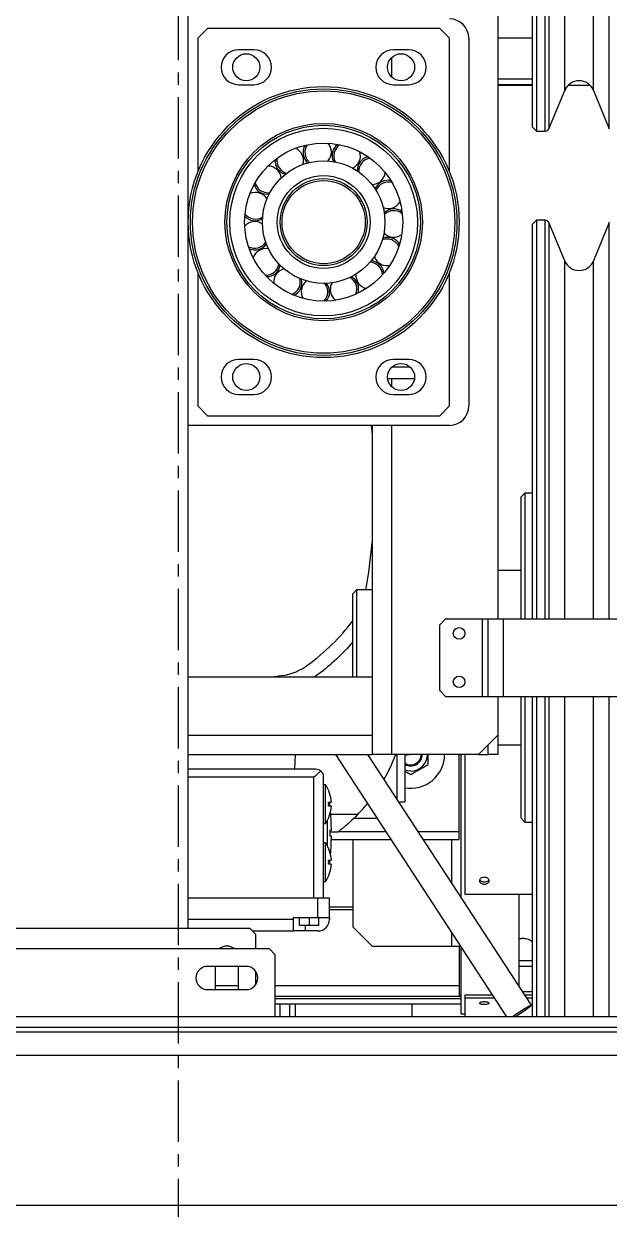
# Model space of a CAD drawing. Header units: millimetres. Extents: x 6622 to 532820, y 3370 to 359312.
# Drawn here: x 470770 to 471073, y 310840 to 311452 of the extents above; entities that cross this region are included whole.
import ezdxf

# ---------------------------------------------------------------- set-up
doc = ezdxf.new("R2010")
doc.units = ezdxf.units.MM
doc.linetypes.add('CENTER', pattern=[50.8, 31.75, -6.35, 6.35, -6.35])

# ---------------------------------------------------------------- blocks, each defined once
blk = doc.blocks.new('A$C6F3A12F4')
at = {"color": 2, "linetype": 'Continuous', "lineweight": 25}
for p, q in [((3685.7, 3475), (3685.7, 225)), ((3691.1, 225), (3691.1, 3475)), ((3693.7, 3475), (3693.7, 225)), ((3705.7, 3475), (3705.7, 225)), ((3783.1, 225), (3783.1, 3475)), ((3480.2, 2018), (3480.2, 2087)), ((3520.2, 2018), (3520.2, 2087)), ((3226.97, 2072.6), (3022.2, 2072.6)), ((3207.14, 2064.39), (3226.97, 2072.6)), ((3275.43, 2072.6), (3295.26, 2064.39)), ((3480.2, 2072.6), (3275.43, 2072.6)), ((3685.7, 2072.6), (3520.2, 2072.6)), ((3207.14, 2064.39), (3022.2, 2064.39)), ((3480.2, 2064.39), (3295.26, 2064.39)), ((3685.7, 2064.39), (3520.2, 2064.39)), ((3204.7, 2062.81), (3204.7, 2051.19)), ((3207.14, 2049.61), (3022.2, 2049.61)), ((3226.97, 2041.4), (3207.14, 2049.61)), ((3295.26, 2049.61), (3275.43, 2041.4)), ((3480.2, 2049.61), (3295.26, 2049.61)), ((3685.7, 2049.61), (3520.2, 2049.61)), ((3022.2, 2041.4), (3226.97, 2041.4)), ((3275.43, 2041.4), (3480.2, 2041.4)), ((3520.2, 2041.4), (3685.7, 2041.4)), ((3228.2, 2039.55), (3022.2, 2039.55)), ((3022.2, 2035), (3228.2, 2035)), ((3226.2, 2033), (3228.2, 2035)), ((3228.2, 2035), (3228.2, 2039.55)), ((3274.2, 2039.55), (3274.2, 2035)), ((3480.2, 2039.55), (3274.2, 2039.55)), ((3274.2, 2035), (3276.2, 2033)), ((3274.2, 2035), (3480.2, 2035)), ((3685.7, 2039.55), (3520.2, 2039.55)), ((3520.2, 2035), (3685.7, 2035)), ((3226.2, 2033), (3022.2, 2033)), ((3180.2, 2033), (3180.2, 2015)), ((3201.2, 2015), (3201.2, 2033)), ((3204.2, 2033), (3204.2, 2015)), ((3204.7, 2033), (3204.7, 2015)), ((3480.2, 2033), (3276.2, 2033)), ((3415.2, 2033), (3415.2, 2029)), ((3415.2, 2029), (3417.2, 2027)), ((3415.2, 2029), (3480.2, 2029)), ((3685.7, 2033), (3520.2, 2033)), ((3520.2, 2029), (3585.2, 2029)), ((3679.77, 2032.33), (3550.2, 1947.86)), ((3583.2, 2027), (3585.2, 2029)), ((3585.2, 2029), (3585.2, 2033)), ((3622.41, 1998), (3622.41, 2033)), ((3656.7, 2026), (3656.7, 2033)), ((3659.7, 2033), (3659.7, 2026)), ((3672.7, 2027.72), (3672.7, 2033)), ((3674.65, 2033), (3674.65, 2028.99)), ((3676.09, 2033), (3676.09, 2029.93)), ((3480.2, 2027), (3417.2, 2027)), ((3455.2, 2027), (3455.2, 2015)), ((3583.2, 2027), (3520.2, 2027)), ((3545.2, 2015), (3545.2, 2027)), ((3670.07, 2026), (3622.41, 2026)), ((3520.2, 2018), (3480.2, 2018)), ((3480.2, 2010), (3480.2, 2018)), ((3520.2, 2010), (3520.2, 2018)), ((3550.2, 1931.15), (3685.7, 2019.48)), ((3022.2, 2015), (3480.2, 2015)), ((3520.2, 2010), (3480.2, 2010)), ((3480.2, 2007), (3480.2, 2010)), ((3520.2, 2015), (3540.2, 2015)), ((3520.2, 2007), (3520.2, 2010)), ((3540.2, 2015), (3550.2, 2015)), ((3550.2, 2005), (3540.2, 2015)), ((3550.2, 2010), (3545.2, 2010)), ((3550.2, 2015), (3550.2, 2010)), ((3550.2, 2005), (3550.2, 2010)), ((3674.65, 2012.28), (3674.65, 1998)), ((3676.09, 2013.22), (3676.09, 1998)), ((3520.2, 2007), (3480.2, 2007)), ((3480.2, 1988), (3480.2, 2007)), ((3520.2, 1988), (3520.2, 2007)), ((3550.2, 2005), (3550.2, 1960)), ((3180.2, 2000), (3370.2, 2000)), ((3550.2, 1998), (3622.41, 1998)), ((3674.65, 1998), (3676.09, 1998)), ((3676.09, 1998), (3685.7, 1998)), ((3684.2, 1996), (3684.2, 1998)), ((3624.05, 1996), (3550.2, 1996)), ((3590.2, 1995), (3550.2, 1995)), ((3590.2, 1995), (3590.2, 1973.94)), ((3594.2, 1995), (3590.2, 1995)), ((3594.2, 1976.54), (3594.2, 1995)), ((3594.2, 1991), (3616.38, 1991)), ((3642.01, 1991), (3649.2, 1991)), ((3649.2, 1991), (3649.2, 1995.69)), ((3649.2, 1995), (3675.2, 1995)), ((3649.2, 1950), (3649.2, 1991)), ((3684.2, 1996), (3649.68, 1996)), ((3669.7, 1995), (3669.7, 1900)), ((3675.2, 1996), (3675.2, 1995)), ((3675.2, 1995), (3675.2, 1900)), ((3676.53, 1996), (3676.53, 1900)), ((3679.2, 1996), (3679.2, 1900)), ((3180.2, 1990), (3175.2, 1985)), ((3175.2, 1985), (3175.2, 1865)), ((3249.22, 1990), (3180.2, 1990)), ((3370.2, 1990), (3301.18, 1990)), ((3375.2, 1985), (3370.2, 1990)), ((3375.2, 1865), (3375.2, 1985)), ((3380.2, 1990), (3380.2, 1855)), ((3480.2, 1988), (3483.2, 1985)), ((3517.2, 1985), (3483.2, 1985)), ((3517.2, 1985), (3520.2, 1988)), ((3186.2, 1969), (3186.2, 1961)), ((3204.2, 1961), (3204.2, 1969)), ((3346.2, 1969), (3346.2, 1961)), ((3364.2, 1961), (3364.2, 1969)), ((3550.61, 1967), (3550.2, 1969.31)), ((3550.2, 1967), (3561.2, 1967)), ((3561.2, 1967), (3574.7, 1967)), ((3574.7, 1963.83), (3574.7, 1967)), ((3679.2, 1970.5), (3685.7, 1970.5)), ((3573.42, 1963), (3550.2, 1963)), ((3190.3, 1960), (3200.1, 1960)), ((3356.2, 1960), (3360.1, 1960)), ((3380.2, 1960), (3550.2, 1960)), ((3550.2, 1960), (3550.2, 1950)), ((3590.2, 1957.22), (3590.2, 1932.5)), ((3594.2, 1928.96), (3594.2, 1959.83)), ((3380.2, 1950), (3510.2, 1950)), ((3465.2, 1950), (3465.2, 1942)), ((3510.2, 1855), (3510.2, 1950)), ((3510.2, 1950), (3540.2, 1950)), ((3540.2, 1950), (3550.2, 1950)), ((3540.2, 1855), (3540.2, 1950)), ((3550.2, 1855), (3550.2, 1950)), ((3583.2, 1940.69), (3583.2, 1952.66)), ((3639.2, 1940), (3649.2, 1950)), ((3465.2, 1942), (3467.2, 1940)), ((3465.2, 1942), (3510.2, 1942)), ((3581.27, 1942.57), (3581.27, 1928.65)), ((3510.2, 1940), (3467.2, 1940)), ((3594.2, 1940), (3639.2, 1940)), ((3629.2, 1940), (3629.2, 1928)), ((3630.53, 1940), (3630.53, 1928)), ((3590.2, 1928.15), (3590.2, 1932.5)), ((3624.4, 1925), (3561.9, 1925)), ((3565.9, 1926), (3565.9, 1925)), ((3575.9, 1926), (3565.9, 1926)), ((3585.9, 1926), (3575.9, 1926)), ((3590.9, 1927), (3584.19, 1927)), ((3585.9, 1925), (3585.9, 1926)), ((3589.4, 1928.14), (3590.9, 1928.15)), ((3590.9, 1928.15), (3592.4, 1928.14)), ((3597.61, 1927), (3590.9, 1927)), ((3595.9, 1926), (3595.9, 1925)), ((3605.9, 1926), (3595.9, 1926)), ((3615.9, 1926), (3605.9, 1926)), ((3615.9, 1925), (3615.9, 1926)), ((3634.4, 1928), (3624.4, 1928)), ((3624.4, 1928), (3624.4, 1922)), ((3634.4, 1922), (3634.4, 1928)), ((3634.4, 1928), (3635.4, 1928)), ((3557.9, 1921), (3557.9, 1855)), ((3624.4, 1920), (3561.9, 1920)), ((3561.9, 1920), (3561.9, 1855)), ((3624.4, 1922), (3624.4, 1855)), ((3634.4, 1922), (3624.4, 1922)), ((3638.4, 1922.5), (3634.4, 1922.5)), ((3634.4, 1909.5), (3634.4, 1922)), ((3634.4, 1917.5), (3638.4, 1917.5)), ((3638.4, 1917.5), (3638.4, 1922.5)), ((3638.4, 1912.5), (3638.4, 1917.5)), ((3641.4, 1922), (3641.4, 1915.5)), ((3638.4, 1912.5), (3634.4, 1912.5)), ((3638.4, 1915.5), (3641.4, 1915.5)), ((3641.4, 1915.5), (3641.4, 1909.5)), ((3550.2, 1910.34), (3557.9, 1910)), ((3635.4, 1909.5), (3634.4, 1909.5)), ((3641.4, 1909.5), (3635.4, 1909.5)), ((3635.4, 1855), (3635.4, 1909.5)), ((3641.4, 1888.2), (3641.4, 1909.5)), ((3685.7, 1910.5), (3679.2, 1910.5)), ((3685.7, 1907.5), (3679.2, 1907.5)), ((3509.45, 1904.08), (3510.2, 1899.61)), ((3653.7, 1900), (3650.7, 1897)), ((3685.7, 1900), (3653.7, 1900)), ((3685.7, 1902.5), (3679.2, 1902.5)), ((3650.7, 1897), (3650.7, 1713)), ((3186.2, 1889), (3186.2, 1881)), ((3204.2, 1881), (3204.2, 1889)), ((3346.2, 1889), (3346.2, 1881)), ((3364.2, 1881), (3364.2, 1889)), ((3643.2, 1890), (3640.2, 1887)), ((3640.2, 1887), (3640.2, 1723)), ((3650.7, 1890), (3643.2, 1890)), ((3669.02, 1890), (3662.38, 1890)), ((3659.7, 1885), (3659.7, 1865)), ((3671.7, 1881), (3659.7, 1881)), ((3669.7, 1881), (3669.7, 1869)), ((3671.7, 1865), (3671.7, 1885)), ((3659.7, 1869), (3671.7, 1869)), ((3175.2, 1865), (3180.2, 1860)), ((3370.2, 1860), (3375.2, 1865)), ((3180.2, 1860), (3249.22, 1860)), ((3301.18, 1860), (3370.2, 1860)), ((3640.2, 1855), (2630.2, 1855))]:
    blk.add_line(p, q, dxfattribs=at)
at = {"color": 2, "linetype": 'Continuous', "lineweight": 25, "flags": 128}
for points in [[(3685.7, 2022.51), (3685.64, 2022.59), (3684.87, 2023.67), (3684.03, 2024.89), (3683.17, 2026.18), (3682.33, 2027.5), (3681.55, 2028.76), (3680.88, 2029.9), (3680.34, 2030.87), (3679.97, 2031.63), (3679.77, 2032.12), (3679.77, 2032.33), (3679.96, 2032.24), (3680.34, 2031.87), (3680.87, 2031.22), (3681.55, 2030.34), (3682.32, 2029.26), (3683.16, 2028.04), (3684.02, 2026.74), (3684.86, 2025.43), (3685.64, 2024.17), (3685.7, 2024.07)], [(3558.82, 1970), (3558.65, 1968.26), (3558.29, 1967)], [(3380.2, 1949.54), (3380.35, 1949.56), (3384.93, 1950)], [(3576.9, 1928.26), (3575.92, 1928.16), (3574.89, 1928.03)], [(3606.92, 1928.03), (3605.88, 1928.16), (3604.91, 1928.26)]]:
    blk.add_lwpolyline(points, dxfattribs=at)
at = {"color": 2, "linetype": 'Continuous', "lineweight": 25}
for centre, radius in [((3487.7, 1995), 3), ((3512.7, 1995), 3), ((3275.2, 1925), 70), ((3275.2, 1925), 68.85), ((3275.2, 1925), 67.77), ((3275.2, 1925), 51), ((3275.2, 1925), 50), ((3275.2, 1925), 48.5), ((3195.2, 1965), 7), ((3355.2, 1965), 7), ((3275.2, 1925), 40.83), ((3275.2, 1925), 31.67), ((3275.2, 1925), 24), ((3275.2, 1925), 22.5), ((3275.2, 1925), 21.5), ((3195.2, 1885), 7), ((3355.2, 1885), 7)]:
    blk.add_circle(centre, radius, dxfattribs=at)
for centre, radius, start, end in [((3210.2, 2057), 8, 112.5, 247.5), ((3292.2, 2057), 8, 292.5, 67.5), ((3226.2, 2039.55), 2, 0, 67.5), ((3276.2, 2039.55), 2, 112.5, 180), ((3180.2, 1990), 10, 90, 180), ((3370.2, 1990), 10, 0, 90), ((3550.2, 1970), 17.5, 350.12911, 90), ((3550.2, 1970), 8.62, 0, 90), ((3195.2, 1969), 9, 0, 180), ((3355.2, 1969), 9, 0, 180), ((3550.2, 1970), 6, 330, 90), ((3550.2, 1970), 5.4, 326.25101, 90), ((3195.2, 1961), 9, 180, 0), ((3261.33, 1958.49), 6.87, 164.6136, 248.49251), ((3261.33, 1958.49), 6.88, 336.49105, 60.36996), ((3275.2, 1961.25), 6.88, 142.12182, 226.00073), ((3276.15, 1961.24), 6.87, 140.6136, 224.49251), ((3276.15, 1961.24), 6.87, 312.49105, 36.36996), ((3289.94, 1958.12), 6.87, 118.12182, 202.00073), ((3290.81, 1957.72), 6.88, 116.6136, 200.49251), ((3355.2, 1961), 9, 180, 0), ((3518.58, 1878), 90, 60.38264, 69.42956), ((3248.91, 1949.96), 6.88, 0.49105, 84.36996), ((3260.46, 1958.12), 6.87, 166.12182, 250.00073), ((3290.81, 1957.72), 6.87, 304.49178, 12.36996), ((3302.14, 1949.26), 6.87, 94.12182, 178.00073), ((3302.77, 1948.54), 6.88, 92.6136, 176.49251), ((3248.26, 1949.26), 6.88, 190.12182, 274.00073), ((3248.91, 1949.96), 6.87, 188.6136, 272.49251), ((3290.81, 1957.72), 6.87, 288.49105, 304.49178), ((3412.9, 1637.75), 313.5, 80.39666, 84.88179), ((3241.03, 1937.11), 6.88, 24.49105, 108.36996), ((3302.77, 1948.54), 6.87, 264.49105, 304.49178), ((3309.68, 1936.2), 6.88, 70.12182, 154.00073), ((3309.96, 1935.29), 6.88, 68.6136, 152.49251), ((3302.77, 1948.54), 6.87, 304.49178, 348.36996), ((3518.58, 1878), 90, 45.84695, 50.72733), ((3412.9, 1850), 113, 36.27769, 52.79339), ((3240.72, 1936.2), 6.87, 214.12182, 298.00073), ((3241.03, 1937.11), 6.88, 212.6136, 296.49251), ((3309.96, 1935.29), 6.87, 240.49105, 304.49178), ((3309.96, 1935.29), 6.87, 304.49178, 324.36996), ((3239.06, 1922.16), 6.88, 48.49105, 132.36996), ((3311.25, 1921.21), 6.88, 46.12182, 130.00073), ((3311.14, 1920.26), 6.88, 44.6136, 128.49251), ((3561.9, 1921), 4, 140.66278, 180), ((3575.9, 1910.83), 18.17, 93.17315, 123.39849), ((3575.9, 1910.83), 16.76, 86.58016, 93.41984), ((3575.9, 1910.83), 18.17, 56.60151, 86.83107), ((3590.9, 1795.75), 133.25, 90.64474, 94.72273), ((3590.9, 1795.75), 133.25, 85.27727, 89.3554), ((3605.9, 1910.83), 18.17, 93.17315, 123.39849), ((3605.9, 1910.83), 16.76, 86.58016, 93.41984), ((3605.9, 1910.83), 18.17, 56.60151, 86.83107), ((3635.4, 1922), 6, 0, 90), ((3239.06, 1922.16), 6.88, 304.49178, 320.49251), ((3239.06, 1922.16), 6.88, 236.6136, 304.49178), ((3239.15, 1921.21), 6.88, 238.12182, 322.00073), ((3243.34, 1907.71), 6.88, 72.49105, 156.36996), ((3306.11, 1906.06), 6.88, 20.6136, 104.49251), ((3306.59, 1906.88), 6.88, 22.12182, 106.00073), ((3311.14, 1920.26), 6.88, 216.49105, 300.36996), ((3479.41, 1898.82), 30.5, 9.93273, 36.27769), ((3243.81, 1906.88), 6.88, 262.12182, 346.00073), ((3243.34, 1907.71), 6.87, 304.49178, 344.49251), ((3243.34, 1907.71), 6.88, 260.6136, 304.49178), ((3253.13, 1896.24), 6.88, 96.49105, 180.36996), ((3295.73, 1895.12), 6.88, 356.6136, 80.49251), ((3296.51, 1895.67), 6.87, 358.12182, 82.00073), ((3306.11, 1906.06), 6.88, 192.49105, 276.36996), ((3195.2, 1889), 9, 0, 180), ((3253.89, 1895.67), 6.88, 286.12182, 10.00073), ((3253.13, 1896.24), 6.87, 304.49178, 8.49251), ((3266.73, 1889.75), 6.87, 120.49105, 204.36996), ((3266.73, 1889.75), 6.88, 308.6136, 32.49251), ((3267.66, 1889.54), 6.88, 310.12182, 34.00073), ((3281.8, 1889.36), 6.88, 144.49105, 228.36996), ((3281.8, 1889.36), 6.88, 332.6136, 56.49251), ((3282.74, 1889.54), 6.88, 334.12182, 58.00073), ((3295.73, 1895.12), 6.88, 168.49105, 252.36996), ((3355.2, 1889), 9, 0, 180), ((3253.13, 1896.24), 6.87, 284.6136, 304.49178), ((3665.7, 1885), 6, 0, 180), ((3195.2, 1881), 9, 180, 0), ((3355.2, 1881), 9, 180, 0), ((3655.2, 1875), 6, 138.59038, 221.40962), ((3665.7, 1865), 6, 180, 0)]:
    blk.add_arc(centre, radius, start, end, dxfattribs=at)
for points, knots in [([(3645.46, 2026), (3645.43, 2026.14), (3645.33, 2026.5), (3645.24, 2027.09), (3645.18, 2027.9), (3645.22, 2028.98), (3645.53, 2030.46), (3646.13, 2031.95), (3646.81, 2032.71), (3647.07, 2033)], [0, 0, 0, 0, 0.057282, 0.146211, 0.230004, 0.362573, 0.566207, 0.834957, 1, 1, 1, 1]), ([(3615.47, 2010.5), (3615.7, 2010.47), (3616.17, 2010.4), (3616.75, 2009.81), (3617.15, 2008.99), (3617.27, 2008), (3617.15, 2007.01), (3616.75, 2006.19), (3616.17, 2005.62), (3615.47, 2005.44), (3614.77, 2005.62), (3614.19, 2006.19), (3613.77, 2007.01), (3613.65, 2008), (3613.77, 2008.99), (3614.19, 2009.81), (3614.77, 2010.4), (3615.24, 2010.47), (3615.47, 2010.5)], [0, 0, 0, 0, 0.062402, 0.12489, 0.187549, 0.249911, 0.31252, 0.374926, 0.437539, 0.49995, 0.562606, 0.624965, 0.687619, 0.749984, 0.812564, 0.875, 0.937382, 1, 1, 1, 1]), ([(3614.94, 2010.36), (3614.99, 2010.35), (3615.26, 2010.29), (3615.67, 2009.79), (3616.08, 2008.99), (3616.2, 2008), (3616.08, 2007.01), (3615.67, 2006.21), (3615.26, 2005.72), (3614.99, 2005.65), (3614.94, 2005.64)], [0, 0, 0, 0, 0.0321922, 0.187567, 0.3436764, 0.4993362, 0.6556152, 0.8111153, 0.966758, 1, 1, 1, 1]), ([(3678.7, 2010.5), (3678.78, 2010.47), (3678.93, 2010.4), (3679.12, 2009.81), (3679.26, 2008.99), (3679.3, 2008), (3679.26, 2007.01), (3679.12, 2006.19), (3678.93, 2005.62), (3678.7, 2005.44), (3678.46, 2005.62), (3678.26, 2006.19), (3678.11, 2007.01), (3678.07, 2008), (3678.11, 2008.99), (3678.26, 2009.81), (3678.46, 2010.4), (3678.62, 2010.47), (3678.7, 2010.5)], [0, 0, 0, 0, 0.062407, 0.124905, 0.187554, 0.249917, 0.312527, 0.374933, 0.437545, 0.499954, 0.562611, 0.624973, 0.687627, 0.749991, 0.812569, 0.87501, 0.937392, 1, 1, 1, 1]), ([(3555.4, 1979), (3554.95, 1979), (3553.66, 1979), (3551.92, 1979), (3550.62, 1979), (3550.2, 1979)], [0, 0, 0, 0, 0.261899, 0.76076, 1, 1, 1, 1]), ([(3560.59, 1970), (3560.14, 1970.78), (3559.23, 1972.36), (3557.88, 1974.7), (3556.59, 1976.94), (3555.8, 1978.31), (3555.4, 1979)], [0, 0, 0, 0, 0.264603, 0.534944, 0.765335, 1, 1, 1, 1]), ([(3350.2, 1969.9), (3350.2, 1969.63), (3350.2, 1968.82), (3350.2, 1967.43), (3350.2, 1965.7), (3350.2, 1963.94), (3350.2, 1962.06), (3350.2, 1960.81), (3350.2, 1960.1)], [0, 0, 0, 0, 0.086144, 0.259412, 0.432157, 0.603581, 0.775448, 1, 1, 1, 1]), ([(3356.2, 1971.93), (3356.2, 1971.58), (3356.2, 1970.26), (3356.2, 1968.44), (3356.2, 1966.67), (3356.2, 1965.64), (3356.2, 1964.83), (3356.2, 1963.27), (3356.2, 1961.09), (3356.2, 1959.09), (3356.2, 1958.07)], [0, 0, 0, 0, 0.078164, 0.292007, 0.404514, 0.466237, 0.507456, 0.557786, 0.774889, 1, 1, 1, 1]), ([(3558.86, 1967), (3559.04, 1967.31), (3559.62, 1968.32), (3560.19, 1969.31), (3560.59, 1970)], [0, 0, 0, 0, 0.299913, 1, 1, 1, 1]), ([(3581.27, 1942.57), (3582.5, 1941.33), (3584.38, 1939.45), (3586.43, 1937.14), (3587.77, 1935.56), (3588.86, 1934.22), (3589.63, 1933.25), (3590.11, 1932.62), (3590.17, 1932.54), (3590.2, 1932.5)], [0, 0, 0, 0, 0.256764, 0.390074, 0.523293, 0.647805, 0.774911, 0.885806, 1, 1, 1, 1]), ([(3492.16, 1940), (3492.55, 1939.69), (3496.11, 1936.82), (3501.92, 1930.43), (3507.73, 1924.17), (3510.01, 1920.39), (3510.2, 1920.09)], [0, 0, 0, 0, 0.055793, 0.508503, 0.960041, 1, 1, 1, 1]), ([(3561.9, 1925), (3561.9, 1925), (3561.23, 1925), (3560.1, 1924.77), (3559.18, 1923.89), (3558.81, 1923.54)], [0, 0, 0, 0, 0.002844, 0.593496, 1, 1, 1, 1]), ([(3558.81, 1923.54), (3559.18, 1923.09), (3560.1, 1922.01), (3561.24, 1920.73), (3561.9, 1920), (3561.9, 1920)], [0, 0, 0, 0, 0.406569, 0.997148, 1, 1, 1, 1]), ([(3574.9, 1927.57), (3574.9, 1927.9), (3574.9, 1928.59), (3574.9, 1928.99), (3574.9, 1928.93), (3574.9, 1928.92)], [0, 0, 0, 0, 0.419566, 0.851291, 1, 1, 1, 1]), ([(3576.9, 1928.92), (3576.9, 1928.92), (3576.9, 1928.92), (3576.9, 1928.43), (3576.9, 1927.82), (3576.9, 1927.57)], [0, 0, 0, 0, 0.270901, 0.702826, 1, 1, 1, 1]), ([(3589.4, 1928.14), (3589.4, 1928.38), (3589.4, 1928.84), (3589.4, 1929.06), (3589.4, 1928.99), (3589.4, 1928.99)], [0, 0, 0, 0, 0.496759, 0.993526, 1, 1, 1, 1]), ([(3592.4, 1928.99), (3592.4, 1928.95), (3592.4, 1928.89), (3592.4, 1928.39), (3592.4, 1928.14)], [0, 0, 0, 0, 0.4967322, 1, 1, 1, 1]), ([(3604.9, 1927.57), (3604.9, 1927.9), (3604.9, 1928.59), (3604.9, 1928.99), (3604.9, 1928.93), (3604.9, 1928.92)], [0, 0, 0, 0, 0.419566, 0.851291, 1, 1, 1, 1]), ([(3606.9, 1928.92), (3606.9, 1928.92), (3606.9, 1928.92), (3606.9, 1928.43), (3606.9, 1927.82), (3606.9, 1927.57)], [0, 0, 0, 0, 0.270901, 0.702826, 1, 1, 1, 1])]:
    blk.add_open_spline(points, degree=3, knots=knots, dxfattribs=at)

msp = doc.modelspace()

# ---------------------------------------------------------------- linework, layer by layer
at = {"color": 1, "linetype": 'CENTER'}
msp.add_line((470850, 268660), (470850, 314819.539), dxfattribs=at)

# ---------------------------------------------------------------- block references
at = {"color": 0, "rotation": 270}
msp.add_blockref('A$C6F3A12F4', (469000, 314625.198), dxfattribs=at)

doc.saveas('drawing.dxf')
